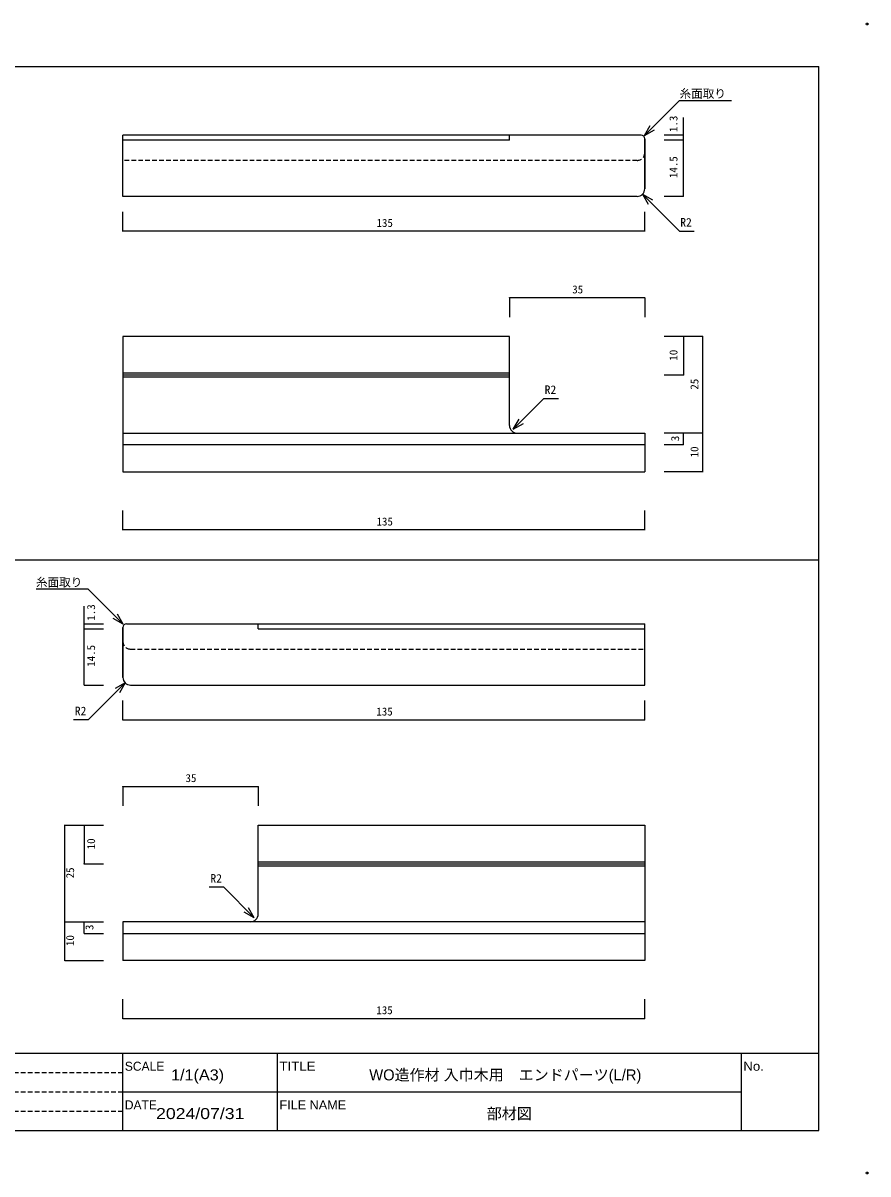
# Model space of a CAD drawing. Units: millimetres on the paper. Extents: x -210 to 210, y -149 to 149.
# Drawn here: x -8.3 to 210.2, y -148.8 to 148.8 of the extents above; entities that cross this region are included whole.
import ezdxf
from ezdxf.enums import TextEntityAlignment as Align

# ---------------------------------------------------------------- set-up
doc = ezdxf.new("R2010")
doc.units = ezdxf.units.MM
doc.header["$PDMODE"] = 32
doc.header["$PDSIZE"] = 0.5
doc.linetypes.add('DASHED1', pattern=[1.8, 1.2, -0.6])
for name, color, linetype in [('0-0', 7, 'Continuous'), ('1-0', 5, 'Continuous'), ('2-0', 5, 'Continuous'), ('3-0', 5, 'Continuous')]:
    doc.layers.add(name, color=color, linetype=linetype)
doc.styles.add('メイリオ', font='')
doc.styles.add('ＭＳ ゴシック', font='')
doc.styles.get('メイリオ').set_extended_font_data('メイリオ')
doc.styles.get('ＭＳ ゴシック').set_extended_font_data('MS Gothic')

msp = doc.modelspace()

# ---------------------------------------------------------------- linework, layer by layer
at = {"layer": '0-0', "color": 2}
for p, q in [((-197.5, 137.5), (197.5, 137.5)), ((197.5, -137.5), (197.5, 137.5)), ((-197.5, -117.5), (197.5, -117.5)), ((-197.5, -137.5), (197.5, -137.5))]:
    msp.add_line(p, q, dxfattribs=at)
at = {"layer": '0-0', "color": 3}
msp.add_line((-197.5, 10), (197.5, 10), dxfattribs=at)
at = {"layer": '0-0'}
for p, q in [((-57.5, -117.5), (17.5, -117.5)), ((17.5, -137.5), (17.5, -117.5)), ((17.5, -127.5), (17.5, -117.5)), ((17.5, -117.5), (57.5, -117.5)), ((57.5, -127.5), (57.5, -117.5)), ((57.5, -117.5), (177.5, -117.5)), ((57.5, -127.5), (57.5, -117.5)), ((177.5, -137.5), (177.5, -117.5)), ((177.5, -117.5), (197.5, -117.5)), ((177.5, -127.5), (177.5, -117.5)), ((197.5, -137.5), (197.5, -117.5)), ((17.5, -127.5), (57.5, -127.5)), ((17.5, -137.5), (17.5, -127.5)), ((17.5, -127.5), (57.5, -127.5)), ((57.5, -127.5), (177.5, -127.5)), ((57.5, -137.5), (57.5, -127.5)), ((57.5, -127.5), (177.5, -127.5)), ((57.5, -137.5), (57.5, -127.5)), ((177.5, -137.5), (177.5, -127.5)), ((-57.5, -137.5), (17.5, -137.5)), ((17.5, -137.5), (57.5, -137.5)), ((57.5, -137.5), (177.5, -137.5)), ((177.5, -137.5), (197.5, -137.5))]:
    msp.add_line(p, q, dxfattribs=at)
at = {"layer": '0-0', "linetype": 'DASHED1'}
for p, q in [((-57.5, -122.5), (17.5, -122.5)), ((-57.5, -127.5), (17.5, -127.5)), ((-57.5, -132.5), (17.5, -132.5))]:
    msp.add_line(p, q, dxfattribs=at)
at = {"layer": '0-0'}
for p in [(210, 148.5), (210, -148.5)]:
    msp.add_point(p, dxfattribs=at)
at = {"layer": '1-0', "color": 7}
for p, q in [((17.5, 103.931), (17.5, 119.731)), ((151.6, 119.731), (17.5, 119.731)), ((117.5, 118.431), (117.5, 119.731)), ((117.5, 118.431), (117.5, 119.231)), ((117.5, 118.431), (17.5, 118.431)), ((152.5, 118.831), (152.5, 105.931)), ((152.5, 105.931), (152.5, 118.831)), ((150.5, 103.931), (17.5, 103.931)), ((117.5, 67.737), (17.5, 67.737)), ((117.5, 44.737), (117.5, 67.737)), ((117.5, 58.237), (17.5, 58.237)), ((117.5, 57.737), (17.5, 57.737)), ((117.5, 57.237), (17.5, 57.237)), ((17.5, 42.737), (152.5, 42.737)), ((152.5, 42.737), (152.5, 32.737)), ((152.5, 39.737), (17.5, 39.737)), ((17.5, -7.478), (17.5, -20.378)), ((17.5, -20.378), (17.5, -7.478)), ((18.4, -6.578), (152.5, -6.578)), ((52.5, -7.878), (52.5, -6.578)), ((52.5, -7.878), (52.5, -7.078)), ((52.5, -7.878), (152.5, -7.878)), ((152.5, -22.378), (152.5, -6.578)), ((19.5, -22.378), (152.5, -22.378)), ((52.5, -58.572), (152.5, -58.572)), ((52.5, -81.572), (52.5, -58.572)), ((52.5, -68.072), (152.5, -68.072)), ((52.5, -68.572), (152.5, -68.572)), ((52.5, -69.072), (152.5, -69.072)), ((152.5, -83.572), (17.5, -83.572)), ((17.5, -83.572), (17.5, -93.572)), ((17.5, -86.572), (152.5, -86.572))]:
    msp.add_line(p, q, dxfattribs=at)
at = {"layer": '1-0', "color": 6, "linetype": 'DASHED1'}
for p, q in [((150.5, 113.231), (17.5, 113.231)), ((19.5, -13.078), (152.5, -13.078))]:
    msp.add_line(p, q, dxfattribs=at)
at = {"layer": '1-0', "color": 7}
for points in [[(17.5, 67.737), (17.5, 32.737), (152.5, 32.737)], [(152.5, -58.572), (152.5, -93.572), (17.5, -93.572)]]:
    msp.add_lwpolyline(points, dxfattribs=at)
for centre, radius, start, end in [((151.6, 118.831), 0.9, 0, 90), ((150.5, 105.931), 2, 270, 0), ((119.5, 44.737), 2, 180, 270), ((18.4, -7.478), 0.9, 90, 180), ((19.5, -20.378), 2, 180, 270), ((50.5, -81.572), 2, 270, 0)]:
    msp.add_arc(centre, radius, start, end, dxfattribs=at)
at = {"layer": '1-0', "color": 6, "linetype": 'DASHED1'}
for centre, start, end in [((150.5, 115.231), 270, 0), ((19.5, -11.078), 180, 270)]:
    msp.add_arc(centre, 2, start, end, dxfattribs=at)
at = {"layer": '2-0'}
for p, q in [((162.5, 118.431), (162.5, 124.323)), ((162.5, 119.731), (157.5, 119.731)), ((162.5, 119.671), (162.5, 119.791)), ((162.5, 118.431), (162.5, 119.731)), ((162.5, 118.431), (157.5, 118.431)), ((162.5, 118.371), (162.5, 118.491)), ((162.5, 103.931), (162.5, 118.431)), ((162.5, 103.931), (157.5, 103.931)), ((162.5, 103.871), (162.5, 103.991)), ((17.5, 94.931), (17.5, 99.931)), ((152.5, 94.931), (152.5, 99.931)), ((17.5, 94.871), (17.5, 94.991)), ((152.5, 94.931), (17.5, 94.931)), ((152.5, 94.871), (152.5, 94.991)), ((152.5, 94.871), (152.5, 94.991)), ((117.5, 77.677), (117.5, 77.797)), ((117.5, 77.737), (117.5, 72.737)), ((152.5, 77.737), (117.5, 77.737)), ((152.5, 77.677), (152.5, 77.797)), ((152.5, 77.737), (152.5, 72.737)), ((162.5, 67.737), (157.5, 67.737)), ((162.5, 67.737), (157.5, 67.737)), ((162.5, 67.677), (162.5, 67.797)), ((162.5, 67.677), (162.5, 67.797)), ((162.5, 67.737), (162.5, 57.737)), ((167.5, 67.737), (162.5, 67.737)), ((167.5, 67.737), (162.5, 67.737)), ((167.5, 67.677), (167.5, 67.797)), ((167.5, 67.677), (167.5, 67.797)), ((167.5, 42.737), (167.5, 67.737)), ((162.5, 57.737), (157.5, 57.737)), ((162.5, 57.677), (162.5, 57.797)), ((162.5, 42.737), (157.5, 42.737)), ((162.5, 42.737), (157.5, 42.737)), ((162.5, 42.677), (162.5, 42.797)), ((162.5, 42.677), (162.5, 42.797)), ((167.5, 42.737), (162.5, 42.737)), ((162.5, 39.737), (162.5, 42.737)), ((167.5, 42.737), (162.5, 42.737)), ((167.5, 42.677), (167.5, 42.797)), ((167.5, 42.677), (167.5, 42.797)), ((167.5, 32.737), (167.5, 42.737)), ((162.5, 39.737), (157.5, 39.737)), ((162.5, 39.737), (157.5, 39.737)), ((162.5, 39.677), (162.5, 39.797)), ((162.5, 39.677), (162.5, 39.797)), ((162.5, 32.737), (157.5, 32.737)), ((167.5, 32.737), (162.5, 32.737)), ((167.5, 32.737), (162.5, 32.737)), ((167.5, 32.677), (167.5, 32.797)), ((167.5, 32.677), (167.5, 32.797)), ((17.5, 17.737), (17.5, 22.737)), ((152.5, 17.737), (152.5, 22.737)), ((17.5, 17.677), (17.5, 17.797)), ((17.5, 17.677), (17.5, 17.797)), ((152.5, 17.737), (17.5, 17.737)), ((152.5, 17.677), (152.5, 17.797)), ((7.5, -7.878), (7.5, -1.986)), ((7.5, -6.638), (7.5, -6.518)), ((7.5, -6.578), (12.5, -6.578)), ((7.5, -7.878), (7.5, -6.578)), ((7.5, -7.938), (7.5, -7.818)), ((7.5, -7.878), (12.5, -7.878)), ((7.5, -22.378), (7.5, -7.878)), ((7.5, -22.438), (7.5, -22.318)), ((7.5, -22.378), (12.5, -22.378)), ((17.5, -31.378), (17.5, -26.378)), ((152.5, -31.378), (152.5, -26.378)), ((17.5, -31.438), (17.5, -31.318)), ((17.5, -31.438), (17.5, -31.318)), ((17.5, -31.378), (152.5, -31.378)), ((152.5, -31.438), (152.5, -31.318)), ((17.5, -48.632), (17.5, -48.512)), ((17.5, -48.572), (17.5, -53.572)), ((17.5, -48.572), (52.5, -48.572)), ((52.5, -48.632), (52.5, -48.512)), ((52.5, -48.572), (52.5, -53.572)), ((2.5, -58.632), (2.5, -58.512)), ((2.5, -58.632), (2.5, -58.512)), ((2.5, -58.572), (7.5, -58.572)), ((2.5, -83.572), (2.5, -58.572)), ((2.5, -58.572), (7.5, -58.572)), ((7.5, -58.632), (7.5, -58.512)), ((7.5, -58.632), (7.5, -58.512)), ((7.5, -58.572), (12.5, -58.572)), ((7.5, -58.572), (7.5, -68.572)), ((7.5, -58.572), (12.5, -58.572)), ((7.5, -68.632), (7.5, -68.512)), ((7.5, -68.572), (12.5, -68.572)), ((2.5, -83.632), (2.5, -83.512)), ((2.5, -83.632), (2.5, -83.512)), ((2.5, -83.572), (7.5, -83.572)), ((2.5, -93.572), (2.5, -83.572)), ((2.5, -83.572), (7.5, -83.572)), ((7.5, -83.632), (7.5, -83.512)), ((7.5, -83.632), (7.5, -83.512)), ((7.5, -83.572), (12.5, -83.572)), ((7.5, -86.572), (7.5, -83.572)), ((7.5, -83.572), (12.5, -83.572)), ((7.5, -86.632), (7.5, -86.512)), ((7.5, -86.632), (7.5, -86.512)), ((7.5, -86.572), (12.5, -86.572)), ((7.5, -86.572), (12.5, -86.572)), ((2.5, -93.632), (2.5, -93.512)), ((2.5, -93.632), (2.5, -93.512)), ((2.5, -93.572), (7.5, -93.572)), ((2.5, -93.572), (7.5, -93.572)), ((7.5, -93.572), (12.5, -93.572)), ((17.5, -108.572), (17.5, -103.572)), ((152.5, -108.572), (152.5, -103.572)), ((17.5, -108.632), (17.5, -108.512)), ((17.5, -108.572), (152.5, -108.572)), ((152.5, -108.632), (152.5, -108.512)), ((152.5, -108.632), (152.5, -108.512))]:
    msp.add_line(p, q, dxfattribs=at)
for points in [[(152.5, 94.931), (152.5, 94.937), (152.5, 99.931)], [(17.5, -31.378), (17.5, -31.372), (17.5, -26.378)]]:
    msp.add_lwpolyline(points, dxfattribs=at)
at = {"layer": '3-0', "color": 6}
for p, q in [((152.412, 119.643), (161.5, 128.731)), ((161.5, 128.731), (174.95, 128.731)), ((152.412, 119.643), (153.912, 122.241)), ((152.412, 119.643), (155.01, 121.143)), ((151.914, 104.517), (161.5, 94.931)), ((151.914, 104.517), (161.5, 94.931)), ((151.914, 104.517), (153.414, 101.919)), ((151.914, 104.517), (154.512, 103.017)), ((161.5, 94.931), (165.263, 94.931)), ((118.5, 43.737), (126.418, 51.655)), ((126.418, 51.655), (130.181, 51.655)), ((118.5, 43.737), (120, 46.335)), ((118.5, 43.737), (121.098, 45.237)), ((8.5, 2.422), (-4.95, 2.422)), ((17.588, -6.665), (8.5, 2.422)), ((17.588, -6.665), (14.99, -5.165)), ((17.588, -6.665), (16.088, -4.067)), ((18.086, -21.792), (8.5, -31.378)), ((18.086, -21.792), (8.5, -31.378)), ((18.086, -21.792), (15.488, -23.292)), ((18.086, -21.792), (16.586, -24.39)), ((8.5, -31.378), (4.737, -31.378)), ((43.582, -74.654), (39.819, -74.654)), ((51.5, -82.572), (43.582, -74.654)), ((51.5, -82.572), (50, -79.974)), ((51.5, -82.572), (48.902, -81.072))]:
    msp.add_line(p, q, dxfattribs=at)

# ---------------------------------------------------------------- texts
at = {"layer": '0-0', "style": 'メイリオ'}
for s, height, p in [('SCALE', 2.328, (18, -122.763)), ('WO造作材 入巾木用\u3000エンドパーツ(L/R)', 2.845, (81.234, -125.41)), ('DATE', 2.328, (18, -132.762)), ('部材図', 2.845, (111.64, -135.41))]:
    msp.add_text(s, height=height, dxfattribs=at).set_placement(p, align=Align.BOTTOM_LEFT)
for s, height, width, p in [('1/1(A3)', 2.845, 1.1, (29.954, -125.41)), ('TITLE', 2.328, 1.1, (58, -122.763)), ('No.', 2.328, 1.1, (178, -122.763)), ('FILE NAME', 2.328, 1.05, (58, -132.762)), ('2024/07/31', 2.845, 1.2, (26.077, -135.41))]:
    msp.add_text(s, height=height, dxfattribs=dict(at, width=width)).set_placement(p, align=Align.BOTTOM_LEFT)
at = {"layer": '2-0', "color": 7, "style": 'ＭＳ ゴシック'}
for s, p in [('1.3', (161.579, 120.586)), ('14.5', (161.579, 108.681)), ('10', (161.579, 61.487)), ('25', (167, 53.987)), ('10', (167, 36.487)), ('1.3', (10.921, -5.722)), ('14.5', (10.921, -17.628)), ('10', (10.921, -64.822)), ('25', (5.5, -72.322)), ('3', (10.5, -85.697)), ('10', (5.5, -89.822))]:
    msp.add_text(s, height=2.069, rotation=90, dxfattribs=at).set_placement(p, align=Align.BOTTOM_LEFT)
for s, p in [('135', (83.125, 95.431)), ('35', (133.75, 78.237)), ('135', (83.125, 18.237)), ('135', (83.075, -30.878)), ('35', (33.7, -48.072)), ('135', (83.075, -108.072))]:
    msp.add_text(s, height=2.069, dxfattribs=at).set_placement(p, align=Align.BOTTOM_LEFT)
at = {"layer": '2-0', "color": 7, "style": 'ＭＳ ゴシック', "width": 1.05}
msp.add_text('3', height=2.069, rotation=90, dxfattribs=at).set_placement((162, 40.612), align=Align.BOTTOM_LEFT)
at = {"layer": '3-0', "color": 7, "style": 'ＭＳ ゴシック'}
for s, p in [('糸面取り', (161.5, 128.731)), ('R2', (161.691, 95.492)), ('R2', (126.609, 52.216)), ('糸面取り', (-5, 2.422)), ('R2', (5.059, -30.817)), ('R2', (40.141, -74.093))]:
    msp.add_text(s, height=2.199, dxfattribs=at).set_placement(p, align=Align.BOTTOM_LEFT)

doc.saveas('drawing.dxf')
